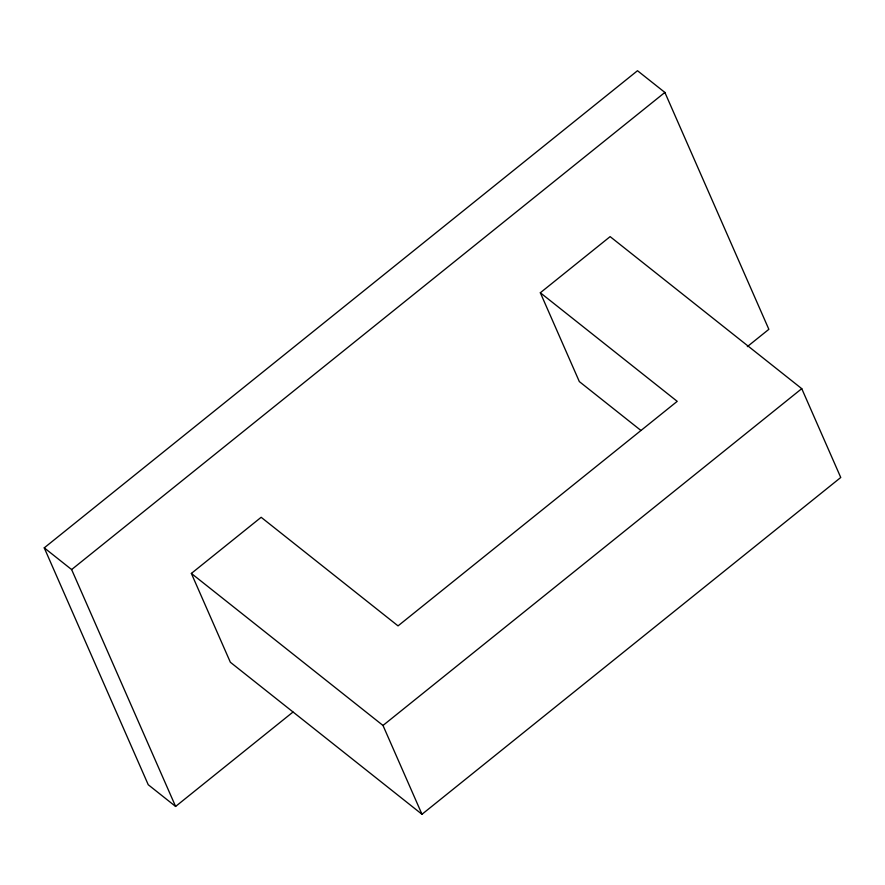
<?xml version="1.0" encoding="UTF-8"?>
<svg xmlns="http://www.w3.org/2000/svg" width="885" height="885" viewBox="0 0 885 885"><rect width="100%" height="100%" fill="white"/><g stroke="black" fill="none" stroke-linecap="round" stroke-linejoin="round"><path stroke-width="1.33" d="M292.968 712.06L175.606 806.445L148.237 784.73L44.25 547.848L637.499 70.723L664.878 92.438L768.855 329.32L747.327 346.632M175.606 806.445L71.63 569.564L664.878 92.438M191.359 573.425L261.152 517.294L398.04 625.883L677.213 401.347L540.337 292.758L610.13 236.627L801.755 388.659L840.75 477.491L421.99 814.277L230.354 662.257L191.359 573.425L382.995 725.457L421.99 814.277M382.995 725.457L801.755 388.659M640.762 430.331L579.332 381.59L540.337 292.758M44.25 547.848L71.63 569.564"/></g></svg>
